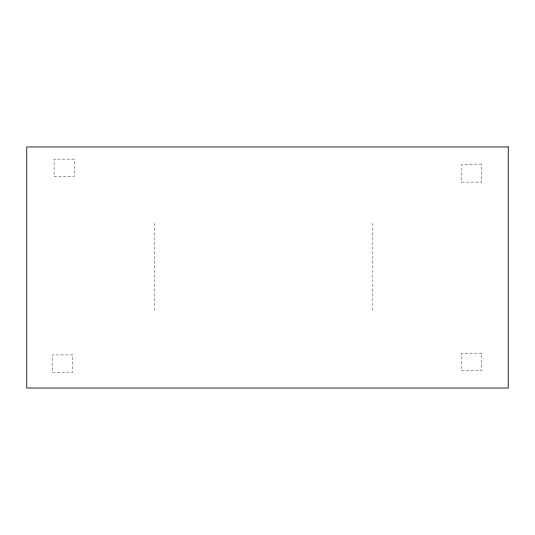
<?xml version="1.0" encoding="UTF-8"?>
<svg xmlns="http://www.w3.org/2000/svg" width="535" height="535" viewBox="0 0 535 535"><rect width="100%" height="100%" fill="white"/><g stroke="black" fill="none" stroke-linecap="round" stroke-linejoin="round"><path stroke-width="0.4" stroke-dasharray="2.67 2.01" d="M372.841 223.336L372.841 311.664M154.615 223.336L154.615 311.664M74.218 159.122L54.095 159.122L54.095 176.543L74.218 176.543L74.218 159.122M481.694 164.706L461.565 164.706L461.565 182.127L481.694 182.127L481.694 164.706M481.694 353.194L461.565 353.194L461.565 370.615L481.694 370.615L481.694 353.194M72.68 354.926L52.557 354.926L52.557 372.347L72.68 372.347L72.68 354.926"/><path stroke-width="0.8" d="M508.25 146.964L26.75 146.964L26.75 388.035L508.25 388.035L508.25 146.964"/></g></svg>
